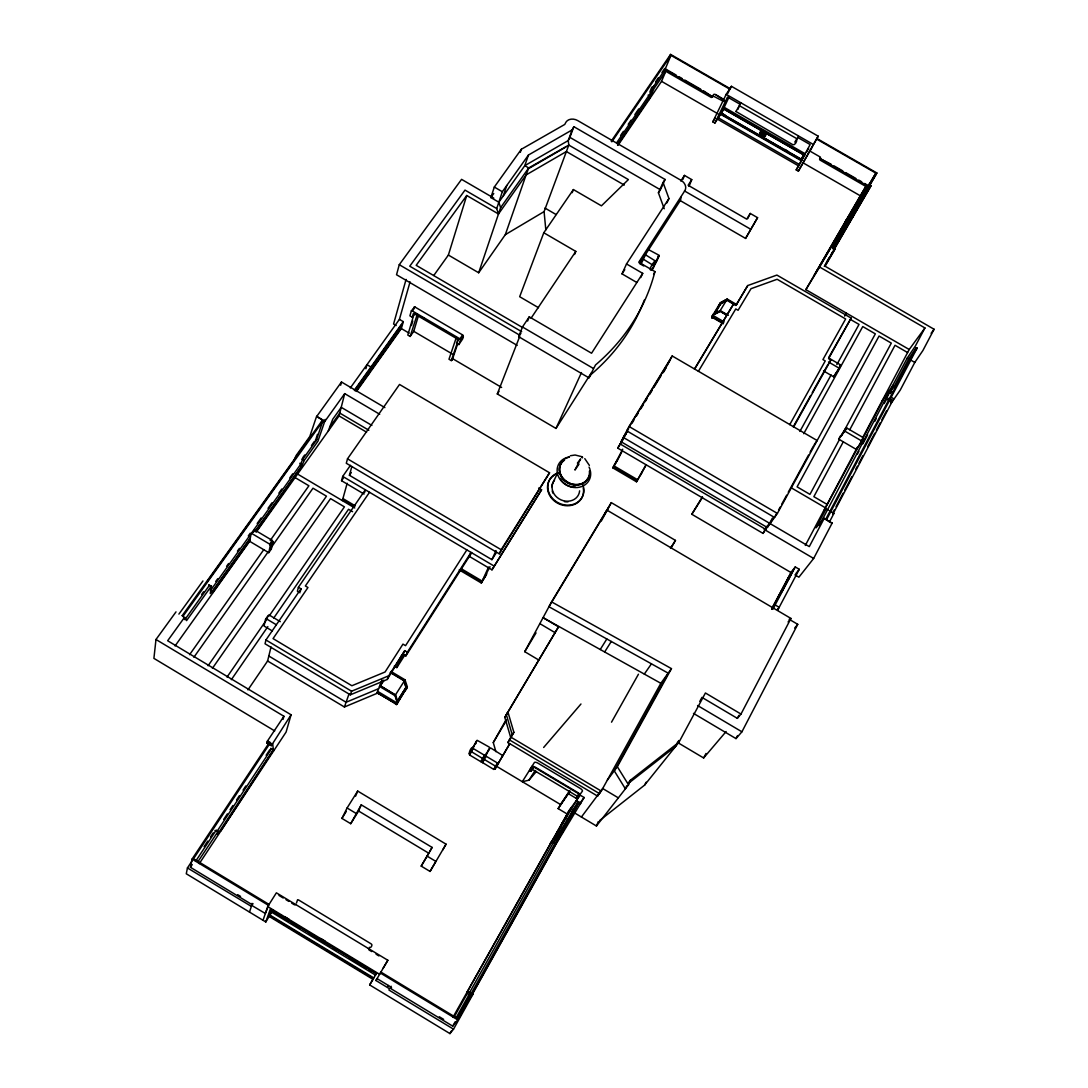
<?xml version="1.0" encoding="UTF-8"?>
<svg xmlns="http://www.w3.org/2000/svg" width="1088" height="1088" viewBox="0 0 1088 1088"><rect width="100%" height="100%" fill="white"/><g stroke="black" fill="none" stroke-linecap="round" stroke-linejoin="round"><path stroke-width="1.5" d="M175.998 611.878L155.978 639.499L283.914 716.271L267.308 741.268L266.859 742.995L271.306 745.674L272.721 743.961L273.496 751.155M779.443 594.728L779.362 595.653L782.83 589.886M202.939 580.978L178.908 614.108M250.294 538.07L212.337 591.274L210.27 593.572L211.439 585.983L186.551 620.636L184.688 617.114L167.661 640.75L291.081 714.789L286.09 732.074L199.281 863.641M155.978 639.499L153.911 658.376L274.706 730.918M217.505 834.265L218.226 831.137L197.662 862.09M220.714 831.069L273.401 750.026M249.655 541.307L251.056 534.113L254.714 529.978L272.272 540.423L272.925 541.742L271.347 548.991L268.75 552.677L249.655 541.307L175.059 645.946M192.032 860.989L187.435 867.938L186.279 873.773L265.785 921.958L273.251 909.731M252.008 903.353L251.423 904.25L190.427 867.299L192.073 859.085L269.702 741.962M268.75 552.677L270.314 545.442L272.925 541.742M214.962 830.416L215.832 830.933L216.403 830.062M212.337 591.274L210.678 590.281L300.41 464.644L302.6 459.53L316.309 440.341L322.66 421.505L321.844 421.029L182.186 615.658M280.296 621.67L269.28 615.087L268.233 615.468L265.567 619.33L264.03 626.022L272.367 630.999M254.878 531.638L302.002 465.582L304.205 460.482L317.9 441.279L324.605 421.722L344.706 393.625L379.685 414.256M364.494 492.646L365.337 489.804L298.411 587.262L300.995 588.812L265.934 639.975L265.037 643.783L350.336 694.824L387.246 679.456L404.763 650.651L407.361 652.202L405.865 655.914L403.281 654.378M271.021 646.938L267.607 661.001L247.942 689.887M412.27 317.22L413.29 313.725L414.12 313.657L457.055 338.83L457.708 339.701L456.538 343.182L458.918 344.583L460.564 339.701L460.02 338.898L412.162 310.842L411.359 310.855L409.904 315.833L412.27 317.22L415.018 313.358M458.918 344.583C459.721 342.244 465.365 337.498 462.618 334.927L414.814 306.925L411.359 310.855M340.68 385.22L341.482 382.01L384.866 407.592M256.17 532.182L339.048 415.915L344.706 393.625M298.411 587.262L297.391 591.246L299.975 592.783M300.315 591.45L300.995 588.812M365.894 368.737L366.982 364.684L370.94 367.01L369.104 373.755M493.789 198.098L461.57 179.357L399.269 264.697L396.535 274.747L517.167 345.386M364.072 494.061L341.55 480.719L342.72 476.408L350.458 465.31M347.507 458.823L346.297 463.27L499.297 553.806L549.549 472.777L399.527 384.458L347.507 458.823L501.16 549.726L499.297 553.806M271.306 745.674L291.081 714.789M342.353 500.616L347.181 483.262M496.427 552.486L491.912 559.654L349.411 475.279L351.846 466.521M406.069 279.412L393.584 324.006L396.168 325.53M283.03 719.413L283.914 716.271M350.35 387.899L399.418 319.369L410.067 281.846M356.483 391.462L401.336 328.562L403.322 321.654L399.418 319.369M413.372 309.509L414.12 306.979M414.338 312.963L407.81 335.077L410.149 336.437L413.753 331.337L418.418 315.71M411.427 325.543L412.774 320.974M410.149 336.437L417.248 314.446M433.786 275.468L448.378 255.054L466.725 195.5L498.481 213.982L526.089 174.937L528.727 167.933L568.793 145.071L628.388 179.588L601.433 205.836L573.403 189.57L543.782 232.764L519.67 296.711L538.492 307.7M249.478 912.084L251.722 905.406L265.336 913.485L268.614 905.434L192.073 859.085M317.478 434.384L316.037 438.831L316.839 439.321M320.878 423.994L321.844 421.029M448.378 255.054L478.679 272.762L500.616 207.645L498.834 202.205L490.865 197.567L494.306 187.054L521.342 149.274L564.754 124.44L565.978 122.128A8.758 6.909 21.5 0 1 577.769 120.618L680.816 180.214A8.962 7.113 25.1 0 1 684.76 190.849L638.778 262.208L654.935 271.606L653.589 274.421M498.481 213.982L496.713 208.556L502.33 191.733L528.455 155.026L572.166 129.894L573.852 126.684L665.067 179.466L660.402 189.774L569.894 137.374L573.852 126.684M503.254 195.99L506.777 185.49M520.322 152.32L521.342 149.274M455.668 336.94L456.198 337.81L448.99 359.244L451.316 360.618L457.382 342.72M457.885 341.238L458.66 338.953M452.186 360.019L457.708 343.754M263.024 920.285L267.716 906.535L276.379 892.826L387.845 960.269L379.603 974.304L267.716 906.535M528.455 155.026L524.797 165.648L498.834 202.205M782.313 589.302L781.551 591.532L786.991 582.039M266.057 921.155L265.785 921.958L270.314 909.133L376.475 973.42L369.662 984.926L449.956 1033.6L453.533 1029.18L473.13 993.942L471.648 995.806M478.679 272.762L505.322 234.654L526.089 174.937L566.386 151.545L624.254 185.069M267.444 660.906L344.42 706.996L349.112 693.654M783.605 587.656L784.421 585.344M350.336 694.824L351.601 691.22L388.674 675.825L404.763 650.651M783.673 586.745L782.843 589.084L786.257 583.44M270.898 911.771L375.469 975.079L376.339 973.597L271.796 910.33L270.898 911.771L269.756 914.954L373.782 977.922M270.667 913.512L271.796 910.33M644.667 254.252L655.003 260.753C644.898 273.115 653.97 272.272 654.405 264.058M485.18 756.01L482.174 762.348L493.694 769.379L494.958 769.189L498.413 763.3M781.565 590.73L780.722 593.082L784.135 587.438M495.026 769.08L502.71 755.562L490.987 748.136C487.234 747.17 488.186 756.201 484.405 755.208L473.171 748.49C472.26 744.641 467.854 753.195 469.649 755.018L480.91 761.736L482.161 761.396M641.58 258.862L642.709 258.699L640.533 263.881M642.682 258.794L653.439 265.513L657.002 260.386L658.254 255.966M562.455 823.902L562.877 822.732L561.299 825.302M786.638 581.155L785.699 583.698L789.222 577.837M572.166 129.894L568.222 140.57L568.793 145.071L544.082 211.616L545.822 229.84M785.93 582.488L784.965 585.099L788.514 579.17M563.856 821.386L564.318 820.162L561.911 824.078M328.168 431.188L332.724 419.247L341.238 407.334L371.892 425.422M563.992 821.141L564.482 819.876L562.047 823.834M788.27 578.068L787.222 580.829L790.867 574.736M381.997 679.986L376.815 693.437L344.42 706.996M379.358 693.899L377.495 693.301L377.767 692.607M572.206 192.671L573.403 189.57M644.286 300.125A259.107 211.793 16.5 0 1 591.124 374.394L588.934 377.835L518.677 336.709L522.458 326.985L529.271 316.826L591.559 353.233L642.722 273.36L626.525 263.949L668.943 198.533L663.082 182.498L665.067 179.466M591.178 373.102L555.982 428.427L497.298 393.951L519.724 336.437M682.856 179.479L684.461 175.399L691.75 179.615L689.03 186.374M387.246 679.456L388.674 675.825M527.639 321.014L529.271 316.826M394.305 666.087L396.834 667.597L401.717 655.316M574.546 254.483L575.81 251.41L543.782 232.764M626.647 785.781L625.382 788.841L614.258 770.821L668.182 673.159L548.937 606.737L608.464 507.878M573.39 812.219L596.442 826.01L628.538 784.802L630.414 780.205L678.994 742.179L705.418 692.988L740.996 714.054L790.949 618.446L606.846 510.054L604.017 515.263M355.613 796.117L357.694 791.071L446.053 844.166L442.68 850.014M390.32 672.602L404.355 680.979L406.014 687.398L396.535 702.671L397.052 701.42M651.712 87.598L649.89 91.922L650.624 92.344M596.442 826.01L598.264 821.617M394.686 703.066L396.222 704.494L402.519 694.28M395.066 702.943L377.087 692.743L396.685 704.466L397.406 702.739L394.985 695.654L379.522 686.419L383.534 680.299M397.188 703.664L397.909 701.937L395.488 694.851L380.038 685.617L395.338 695.205L397.052 701.583L396.535 702.671M653.575 86.278L649.958 93.949L616.542 142.963M648.829 99.838L649.958 97.131L617.481 144.826M405.974 687.303L405.484 688.5L406.327 689.017M669.283 57.528L670.589 54.4L730.13 88.631L727.79 93.405M651.508 88.006L652.242 88.427L665.067 69.442L670.97 55.352L729.79 89.162M453.914 1017.416L468.547 991.168M405.96 688.84L396.222 704.494M406.123 689.493L406.858 687.752L404.505 680.626L390.51 672.275M396.685 704.466L407.361 686.95L405.008 679.81L391.027 671.459M617.998 145.343L661.545 81.342L665.761 71.291L711.334 97.498L713.905 94.289M565.461 818.53L566.141 816.911L563.502 821.222M357.694 791.071L347.086 807.99L341.931 818.407L350.717 823.698L358.605 811.022L361.243 804.821L432.099 847.416L429.665 851.795M718.27 307.088L718.855 305.252M459.204 569.894L481.345 583.018L488.539 567.106M491.912 559.654L496.019 550.555M664.224 208.746L658.417 192.794L663.082 182.498M636.63 282.377L622.023 273.877L626.525 263.949M490.022 566.712L481.345 583.018M555.982 428.427L581.468 372.572M407.361 652.202L471.05 552.405L469.336 556.417L491.98 569.826L541.566 489.777L538.642 488.063M666.917 202.898L668.943 198.533M640.859 260.399L639.445 263.486L640.56 263.323M645.252 255.095L640.954 264.357L643.715 265.962M588.934 377.835L595.503 364.97A261.215 212.813 16.6 0 0 654.935 271.606M811.526 148.335L809.88 151.055L820.066 156.93L819.89 159.977L865.844 186.429L813.783 275.971M801.829 160.33L805.392 153.884L723.738 107.073L720.487 113.682L801.829 160.33L802.359 159.46M723.738 107.073L721.045 112.826L725.397 115.328M468.506 991.29L466.888 993.262L468.03 991.032M640.737 277.59L642.722 273.36M541.566 489.777L491.98 569.826M730.116 89.094L731.422 86.306L818.203 136.19L798.361 171.142L796.198 169.891L810.152 144.568L797.926 137.537M722.473 111.03L728.906 97.294M718.121 117.694L717.441 119.163L798.619 165.92L801.57 160.902L720.406 114.172L718.121 117.694L799.394 164.492M719.726 115.641L720.406 114.172M651.753 269.81L659.246 255.381L647.918 249.302M654.813 264.996L659.165 255.83M552.854 482.936L557.654 472.886M794.92 574.858L798.905 577.184L813.661 558.457L832.225 522.934M721.82 112.404L714.898 123.053L712.803 121.842L726.186 94.343L731.422 86.306M714.898 123.053L727.546 97.063L739.867 104.149M747.687 218.634L750.244 213.438L757.574 217.668L745.579 238.422L679.986 200.45M357.014 389.885L359.135 385.655L357.163 387.138M350.717 823.698L361.243 804.821M358.741 387.464L360.944 383.112L358.754 384.921M471.675 995.479L556.118 843.948L584.134 797.518L579.727 794.879L582.447 791.098A3.672 1.387 30 0 0 580.489 788.569L537.717 763.028A3.658 1.387 30.6 0 0 534.439 762.43L522.308 781.687L528.945 780.191L536.438 771.406M578.204 463.638L577.415 463.107L580.652 458.891L574.926 470.043L578.993 464.154M693.478 713.374L736.005 738.602L737.569 735.583M736.005 738.602L741.921 731.802L797.749 624.335L789.154 619.276M569.894 137.374L568.222 140.57L524.797 165.648L528.727 167.933L500.616 207.645M769.094 523.586L763.069 533.406L617.739 448.134L626.062 433.894M803.733 433.69L862.757 326.563L875.337 333.866L777.39 513.414L767.298 527.503L621.085 441.742L629.054 426.496L672.194 355.966L817.129 440.518L814.164 444.72M699.774 701.461L701.964 697.394L737.338 718.352L738.888 715.374M829.396 522.036L833.911 513.454L829.763 511.02M816.014 272.272L831.572 246.391L835.298 248.54L825.098 266.234L934.089 329.256L922.923 350.486L914.79 362.426L900.238 390.102L891.861 402.166L832.891 514.121L833.911 513.454M641.662 472.994L636.494 481.78L612.857 467.894L622.717 449.208M663.83 371.824L666.182 367.35L662.687 373.075M666.903 365.976L672.194 355.966M616.95 461.176L621.71 452.159M777.634 610.246L799.272 569.296L795.26 566.943L790.949 572.519L771.65 608.886M825.765 519.18L916.354 347.684L917.143 348.078L826.567 519.656M677.348 742.356L703.637 757.969L706.003 753.467M832.891 512.693L834.469 509.701M836.046 506.695L843.159 493.204M844.737 490.212L851.85 476.721M855.794 469.227L857.385 466.222M858.962 463.23L862.906 455.722M867.653 446.733L874.766 433.242M876.343 430.236L880.287 422.742M881.878 419.75L886.611 410.747M890.569 403.254L892.146 400.262M251.274 906.331L187.435 867.938M805.31 545.442L857.385 447.236M862.512 437.92L909.214 349.506L924.936 327.95L819.631 267.036L805.868 289.639L909.214 349.506M861.138 441.483L884.313 397.773L892.568 385.778L907.256 358.061L915.334 346.093L924.936 327.95M861.587 442.258L863.233 437.621L847.062 428.21L845.702 428.59L838.658 439.13L856.242 449.385L861.587 442.258L863.233 437.621M772.806 609.334L795.26 566.943M887.686 395.066L819.278 525.463M889.277 393.203L892.201 387.668M857.358 454.24L858.935 451.262M862.879 443.795L867.612 434.86M874.711 421.437L876.289 418.458M884.177 403.553L887.495 397.623L885.251 396.318M916.382 347.643L908.738 358.918L893.996 386.757L887.74 395.284M745.579 238.422L757.574 217.668M838.658 439.13L847.062 428.21M843.268 441.823L813.865 496.672L827.07 504.397M849.769 429.719L895.03 345.277L907.61 352.553M469.282 753.698L477.142 740.289L489.233 747.089C491.953 749.877 483.439 753.44 486.173 756.255L497.529 763.042L498.753 762.674M538.601 659.926L524.742 651.685L551.562 601.868L611.306 502.642L675.458 540.396L671.146 547.917M469.649 755.018L473.171 748.49M839.433 439.579L809.962 494.374L797.096 486.853L879.063 336.029L891.303 343.114L841.16 436.37L840.385 435.921M843.962 431.814L845.702 428.59M678.762 740.547L675.634 746.395L628.578 783.238M599.583 820.57L644.586 785.128L646.177 782.19M723.33 323.802L711.702 317.043L713.293 314.201L720.229 310.583L728.389 315.316M713.524 318.267L711.783 317.846L712.762 316.173M601.27 521.07L611.306 502.642M718.665 305.551L720.256 302.722L727.192 299.05L736.671 304.558M720.637 303.756L714.816 313.521M806.453 152.334L808.602 148.376M770.141 523.532L772.562 519.098M776.941 512.992L774.506 517.439L626.783 430.848L669.814 360.495M778.559 510.014L780.178 507.049M781.796 504.084L786.651 495.176M788.27 492.211L808.506 455.11M810.125 452.146L813.362 446.216M763.069 533.406L767.094 526.048M767.298 527.503L769.23 523.967M770.046 522.485L772.48 518.024M607.376 780.055L617.331 766.7L671.459 668.63L551.562 601.868M823.521 370.926L833.598 376.788L840.412 366.194L840.317 364.766L828.77 358.047M833.598 376.788L838.698 369.294L840.317 364.766M838.698 369.294L840.412 366.194M380.487 356.973L383.547 351.438L380.283 354.742M712.871 95.866L723.792 101.524M456.28 1017.552L470.356 992.256L468.914 994.908M510.748 737.678L504.818 717.414L507.892 711.906L513.876 732.292L507.878 742.56L597.543 796.076L598.944 793.546M600.807 791.044L599.406 793.587L509.429 739.881M799.884 431.433L831.096 374.952M836.849 364.548L859.03 324.414L850.408 319.423M597.543 796.076L601.283 791.085L660.851 683.291L671.459 668.63M798.361 171.142L818.203 136.19M793.519 427.23L830.878 360.006L828.566 358.659L851.142 318.09L776.9 275.074L747.742 285.559L736.1 304.953L733.802 303.606L694.62 369.104M793.329 426.686L810.642 395.529M812.287 392.564L827.968 364.371M388.946 345.1L392.102 339.429L388.81 342.802M636.494 481.78L646.027 464.698M640.533 475.021L646.272 464.739M480.787 761.682L484.405 755.208M571.2 807.622L554.962 836.495L569.228 810.342L580.108 795.301A3.672 1.374 30.1 0 0 578.136 792.771L535.31 767.19A3.658 1.374 30.6 0 0 532.046 766.591L529.584 770.494L530.862 771.27L533.365 767.38A2.149 0.802 30.6 0 1 534.997 767.679L577.796 793.247A2.149 0.816 30.1 0 1 578.789 794.512L576.096 798.293L579.061 793.71M575.878 801.734L551.752 841.323L466.752 992.678M557.695 832.402L560.946 826.594M571.458 807.772L565.162 818.258M575.919 801.652L578.952 796.266M469.826 992.12L555.342 838.998L577.606 802.794L578.503 803.338L573.09 811.784M572.193 811.254L573.757 808.452M390.116 988.19L452.744 1026.147L455.192 1021.768M563.394 828.063L566.617 822.27M449.956 1033.6L451.602 1030.649M452.744 1026.147L457.776 1019.891L579.183 802.114L578.286 801.57L457.341 1018.368L380.909 972.074M789.725 424.66L825.248 360.93L822.936 359.584L845.621 318.961L777.145 279.276L751.006 288.701L738.086 310.284L735.774 308.938L698.36 371.375M828.866 357.258L851.142 318.09M384.975 350.69L388.239 344.855L384.118 349.384M386.866 348.024L390.089 342.258L386.118 346.582M389.749 343.971L393.013 338.164L390.102 340.993M747.742 285.559L736.032 305.374M495.897 751.658L493.272 742.56L506.124 719.644M844.655 316.091L846.342 313.086M452.934 1017.307L569.228 810.342M382.214 354.552L385.533 348.636L381.616 352.879M391.082 342.122L394.359 336.274L391.802 338.626M504.818 717.414L558.525 626.824L543.062 617.658L660.851 683.291M482.542 762.715L486.173 756.255M566.766 813.756L558.144 808.602L569.446 790.894M558.144 808.602L569.758 791.71M611.524 722.174L638.452 674.206M446.053 844.166L430.046 871.434L421.206 866.116L432.099 847.416M670.847 547.944L672.275 545.442M790.949 572.519L691.805 514.27L702.318 496.985M805.868 289.639L865.844 186.429M819.631 267.036L831.572 246.391M529.584 770.494L531.964 766.36M832.429 247.343L851.02 215.125L853.169 216.362L871.026 185.735L868.632 184.348M543.646 747.483L580.965 704.004M850.762 215.533L875.854 173.128L816.558 139.033M833.095 247.153L875.854 173.128M530.862 771.27L533.691 766.618M832.946 248.023L851.714 215.533M816.884 138.489L876.874 172.978L851.482 215.954M833.014 248.948L876.874 172.978M831.912 253.232L853.155 216.39M826.472 262.453L829.002 258.046M830.688 255.122L832.388 252.185M834.918 247.792L871.026 185.735M824.378 266.302L830.239 256.129M430.046 871.434L435.88 861.397L426.972 856.052M493.694 769.379L497.42 762.974M509.592 743.974L496.577 766.306L560.456 804.494L569.976 790.976M502.221 756.663L509.578 744.042M391.258 986.299L390.266 987.958L391.571 987.822M894.88 387.002L894.431 387.709L892.133 386.458M372.953 979.322L373.374 978.588L269.525 915.661L269.239 916.477L372.953 979.322L369.662 984.926M376.938 361.95L381.058 354.933L378.053 357.884M453.533 1029.18L389.014 990.08L389.191 988.557L375.945 980.506L377.046 978.615L389.953 986.435M507.878 742.56L513.876 732.292M375.945 980.506L380.365 973.012L457.776 1019.891M493.272 742.56L506.151 720.868M421.206 866.116L428.849 853.264L358.605 811.022M383.112 968.238L387.845 960.269M558.525 626.824L506.355 714.666L512.312 734.998M819.536 159.134L820.202 158.032M694.457 369.036L733.802 303.606M524.742 651.685L536.044 632.89M476.68 740.683L471.104 751.509L482.705 758.513L483.97 758.173L484.242 759.424L495.543 766.197L496.89 765.898M819.822 158.712L820.529 157.474M712.912 314.826L719.848 311.209L726.58 300.111L735.774 305.456M719.889 303.321L727.192 299.05M824.514 266.41L835.298 248.54M553.466 842.357L558.443 834.768L559.341 835.312M796.198 169.891L798.619 165.92M711.702 317.043L719.005 304.939L719.753 305.361L720.501 303.892L726.58 300.111M711.783 317.846L719.222 305.47M714.734 313.412L720.501 303.892L725.791 301.104M845.308 221.49L847.09 218.552M617.209 460.469L613.931 465.854L637.622 479.767M612.857 467.894L617.481 460.142M563.625 821.005L566.345 816.53L560.347 826.866M628.578 428.862L623.329 437.444L809.295 546.611L824.255 518.296L816.014 527.843L826.05 508.844L825.058 509.538M632.074 423.137L633.828 420.281M636.453 415.983L638.194 413.127M640.818 408.83L643.443 404.546M645.198 401.69L646.938 398.82M649.563 394.536L652.188 390.238M653.942 387.382L660.933 375.931M621.085 441.742L627.286 431.596M617.739 448.134L623.846 438.151M750.244 213.438L746.735 219.15L688.119 185.259L691.75 179.615M559.001 829.274L560.551 826.771M387.627 986.694L388.375 985.483M341.931 818.407L346.324 811.39M600.236 649.522L606.818 638.982M501.16 549.726L549.549 472.777M486.798 573.811L482.202 581.114L461.407 568.793M486.377 574.763L481.78 582.066L460.999 569.758M604.656 651.97L611.293 641.471M394.985 695.654L404.355 680.979M404.505 680.626L405.008 679.81M404.246 691.56L406.626 688.69M691.805 514.27L702.59 497.189M670.48 548.27L675.458 540.396M405.865 655.914L471.702 552.718M252.43 904.536L253.014 903.611M466.834 549.916L405.552 645.674L402.954 644.123L385.084 671.99L351.886 685.739L273.047 638.602L307.958 587.506L305.374 585.97L369.526 492.279M380.419 685.916L383.928 680.422M377.495 693.301L378.257 692.104M398.779 662.714L404.233 654.187M396.834 667.597L404.967 654.854M528.945 780.191L535.174 770.426M568.235 819.373L569.854 816.843M639.676 263.609L679.932 201.076A8.894 7.086 25.1 0 0 680.898 197.431M680.802 181.043L684.461 175.399M622.023 273.877L624.784 269.634M885.795 398.63L886.734 397.174M341.482 382.01L316.404 416.881L309.794 436.492L296.045 455.654L293.869 460.768L262.222 504.873M712.803 121.842L715.401 117.844M658.417 192.794L659.736 190.781M712.504 97.022L712.98 96.288M714.843 94.207L724.472 100.477M711.919 96.41L703.623 90.902M190.427 867.299L192.25 864.538M204.095 846.641L207.74 841.133M210.474 836.998L213.207 832.864M195.582 861.342L215.9 830.634M223.666 819.482L227.351 813.906M230.126 809.717L232.9 805.528M236.586 799.938L239.36 795.75M243.046 790.16L245.82 785.971M266.125 755.262L269.824 749.673M216.988 831.409L271.578 748.775M497.298 393.951L499.025 391.34M270.518 742.546L193.555 858.718L269.185 904.522M828.689 363.283L830.878 360.006M518.677 336.709L520.934 333.322M531.039 318.24L575.81 251.41M473.144 747.266L473.851 746.817M910.438 357.952L917.143 348.078M617.794 144.065L650.42 96.138L654.078 88.454L665.761 71.291M655.588 81.858L658.322 77.846M661.966 72.502L664.7 68.503L676.233 75.14M620.582 135.524L623.438 131.335M628.211 124.331L631.081 120.129M634.902 114.539L638.724 108.936M611.211 141.195L670.589 54.4M611.837 141.821L670.97 55.352M231.35 679.674L267.852 626.606M273.618 618.229L348.541 509.279L352.566 511.673M451.316 360.618L452.649 358.686L501.622 387.437M265.567 619.33L269.28 615.087M459.911 338.844L462.618 334.927M227.025 677.09L267.444 618.487M269.375 615.686L344.434 506.845L330.562 498.617L212.418 668.331M460.55 339.769L463.257 335.852M349.411 475.279L351.329 472.505M644.314 674.07L651.44 663.83M208.094 665.734L326.454 496.182L312.99 488.199L270.518 548.502L271.347 548.991M341.55 480.719L343.414 478.026M270.314 545.442L269.661 544.122L272.272 540.423M193.909 657.247L267.92 552.187M189.598 654.663L263.745 549.698M270.205 540.532L308.897 485.778L295.093 477.591M412.27 310.896L415.031 307.034M250.145 538.818L212.731 591.26L212.473 592.865L249.818 540.478M255.694 531.039L301.458 466.874L256.333 531.352M329.678 427.217L339.769 413.073L368.832 430.222M302.75 457.694L304.694 454.988M311.481 445.495L314.391 441.415M215.75 581.495L217.722 578.734M226.603 566.304L228.575 563.543M237.442 551.126L239.428 548.366M248.295 535.935L250.267 533.174M257.176 523.518L261.12 517.997M268.029 508.327L271.973 502.806M278.882 493.15L281.833 489.002M289.734 477.958L292.686 473.824M490.865 197.567L493.748 193.528M251.056 534.113L254.714 529.978M354.334 390.252L403.322 321.654M206.842 582.08L238.49 537.962M240.462 535.201L249.37 522.798M251.342 520.037L260.25 507.634M322.66 421.505L183.056 616.175L184.865 619.63L209.454 585.262L211.48 586.078M323.258 422.117L325.203 419.41M201.62 594.51L203.565 591.777M324.89 421.274L316.758 416.337M466.725 195.5L416.187 265.322L522.458 327.474M656.132 260.59L655.003 260.753M554.69 836.346L556.893 833.857M550.27 843.35L551.412 841.772M579.251 804.195L584.134 797.518M208.61 584.759L211.004 586.459M647.945 249.315L647.877 248.567M931.11 333.295L934.089 329.256M882.178 400.819L883.429 399.133M890.038 393.638L891.779 391.286M863.301 439.008L860.363 442.938L823.575 511.346M581.4 817.02L602.698 788.528L618.351 797.871M628.048 783.238L630.414 780.205M795.79 573.743L799.272 569.296M468.289 994.881L468.887 994.133M771.732 609.266L775.132 604.928L779.185 607.322L777.471 609.47M644.586 785.128L678.994 742.179M788.093 621.955L790.949 618.446M794.648 628.062L797.749 624.335M266.859 742.995L268.274 741.295M703.637 757.969L726.118 731.53M737.338 718.352L740.996 714.054M356.633 389.15L354.688 390.619L369.158 370.342L368.07 374.381L356.116 391.15L358.224 386.934L356.279 388.389M715.115 314.024L720.501 311.331M505.322 234.654L544.082 211.616M528.346 168.762L565.828 147.057M217.532 834.278L273.346 749.836L270.749 748.272M475.252 743.648L476 743.58M378.651 688.663L346.079 702.263L268.818 656.01M570.37 455.736L575.09 455.015L581.849 456.688M794.784 142.106L798.456 136.558L797.994 135.646M741.322 103.061L740.357 103.142L737.922 109.358M369.39 947.335C370.981 948.627 373.089 944.479 371.117 943.854L298.506 899.926L297.595 899.722L296.466 903.04M723.18 107.93L804.862 154.754M726.186 94.343L813.212 144.405M716.054 94.901L723.357 99.103M679.116 76.799L681.999 78.458M684.882 80.118L700.74 89.243M831.15 164.234L820.651 158.916L867.952 186.13M834.061 165.906L842.778 170.925M845.689 172.598L855.875 178.446M858.772 180.118L861.682 181.791M864.593 183.464L868.958 185.98M665.067 69.442L712.64 96.818M723.806 109.113L803.583 154.85L801.23 159.174L721.711 113.574M760.24 135.306L763.15 136.979M784.924 149.464L787.834 151.137M661.545 81.342L717.998 113.846M803.325 162.982L860.2 195.731M652.079 86.972L652.814 87.394M854.719 209.018L856.882 210.256M854.121 210.052L856.27 211.29M648.135 95.132L648.87 95.54M851.306 214.662L853.454 215.9M850.707 215.696L852.842 216.92M684.474 190.93L750.557 229.16M907.256 358.061L908.738 358.918M909.486 359.353L914.79 362.426M892.772 385.41L895.03 386.716M726.825 299.662L736.304 305.17M886.258 394.414L888.502 395.719M891.154 397.256L893.819 398.806M828.485 361.991L838.603 367.866M888.828 398.385L892.813 400.71M884.313 397.773L886.543 399.078M887.876 399.84L891.861 402.166M544.952 208.066L556.05 214.513M721.956 312.174L726.308 314.704M719.848 311.209L726.648 315.153M494.306 187.054L502.33 191.733M712.681 315.248L724.2 321.953M712.422 315.806L713.17 316.241M711.933 316.635L723.438 323.326M496.713 208.556L464.998 190.101L409.768 266.193L521.669 331.677M845.335 431.433L861.519 440.871M522.458 326.985L593.314 368.424M791.03 487.682L825.302 507.742M825.656 508.762L828.376 510.218M399.269 264.697L519.425 335.022M832.211 523.151L824.187 518.446L832.116 523.342M629.054 426.496L777.39 513.414M421.94 317.166L424.864 318.879M442.408 329.161L446.787 331.731M619.97 443.877L765.884 529.475M764.13 529.394L813.661 558.457M295.786 904.563L294.535 904.849L291.706 903.135M413.753 331.337L452.526 354.103M401.336 328.562L409.17 333.159M613.387 466.874L637.051 480.774M339.048 415.915L366.574 432.181M316.608 416.527L324.822 421.382M315.357 440.069L316.173 440.545M342.72 476.408L493.775 565.869M301.784 459.054L304.205 460.482M299.785 463.298L302.206 464.726M300.41 464.644L302.002 465.582M697.585 705.527L741.921 731.802M342.924 498.562L355.354 505.92M342.638 499.596L353.668 506.124M297.595 474.069L354.756 507.974M539.838 623.628L555.206 632.74M252.076 533.664L269.661 544.122M510.979 737.202L601.283 791.085M532.059 769.202L577.266 796.198M568.575 793.791L577.388 799.054M576.368 800.89L580.774 803.542M266.614 618.95L276.27 624.716M210.256 590.254L211.915 591.246M377.631 691.329L397.392 703.174M377.21 692.417L396.821 704.14M565.61 817.809L569.99 820.42M265.934 639.975L351.601 691.22M553.833 837.869L556.458 839.433M182.186 615.645L183.056 616.162M551.752 841.323L554.363 842.901M267.308 741.268L271.769 743.961M347.086 807.99L355.953 813.321M470.002 992.963L470.941 993.534M278.95 895.424L283.206 897.994M286.035 899.708L288.864 901.422M368.859 949.838L371.742 951.578M376.067 954.19L378.95 955.93M284.77 916.722L289.095 919.333M320.77 938.522L325.094 941.134M272.612 911.146L288.687 920.978M291.407 922.529L294.426 924.46M297.201 926.024L300.179 927.942M308.761 933.028L324.618 942.738M327.502 944.479L330.453 946.152M333.254 947.961L336.233 949.661M349.248 957.535L360.822 964.539M363.446 966.226L366.602 968.034M369.199 969.707L372.069 971.448M439.307 1016.75L443.646 1019.374M237.687 894.676L240.557 896.417M368.37 948.491L369.158 949.266M582.23 457.572L581.998 457.422A15.531 1.129 -56.5 0 1 582.488 457.749M584.786 458.633L589.383 465.406M617.331 766.7L628.538 784.802M397.025 701.488L406.014 687.398L403.77 680.626M322.619 941.95A3.495 0.925 31.7 0 1 324.183 942.861M322.483 941.61A4.366 1.17 31.7 0 1 324.442 942.752M587.846 478.53A15.327 13.301 26.2 0 1 565.216 481.494A15.327 13.301 26.2 0 1 564.55 460.129M589.41 471.077A15.341 13.314 26.2 0 1 569.527 483.249A15.341 13.314 26.2 0 1 563.897 460.21M590.403 471.022A17.218 14.946 26.2 0 1 577.456 487.506A17.218 14.946 26.2 0 1 557.6 474.15A17.218 14.946 26.2 0 1 569.459 456.933M589.043 467.092A17.218 14.946 26.2 0 1 590.077 469.69M575.457 487.057A14.334 12.458 26.2 0 1 560.238 478.407M583.263 487.873A18.482 16.13 26.3 0 1 571.839 505.254A18.482 16.13 26.3 0 1 549.957 495.938A18.482 16.13 26.3 0 1 553.901 475.374M555.138 474.613A18.482 16.13 26.3 0 1 557.858 473.443M582.733 484.405A18.482 16.143 26.3 0 1 572.628 504.533A18.482 16.143 26.3 0 1 549.304 493.53A18.482 16.143 26.3 0 1 558.158 472.831M579.618 490.851A14.144 12.349 26.3 0 1 561.204 499.963A14.144 12.349 26.3 0 1 554.513 480.175M568.058 501.799A14.13 12.335 26.3 0 1 564.454 501.609M553.058 493.272A14.13 12.335 26.3 0 1 552.228 491.123M551.793 486.703A14.13 12.335 26.3 0 1 552.568 483.548M589.9 470.696A15.626 13.559 26.2 0 1 583.726 482.8A15.626 13.559 26.2 0 1 568.548 482.705L565.134 480.447A15.626 13.559 26.2 0 1 564.781 459.095M565.828 458.456A15.626 13.559 26.2 0 1 569.323 457.096M735.923 111.479L792.907 144.745C795.26 145.506 798.007 139.958 796.307 138.394L739.378 105.658L735.923 111.479M371.974 366.384L370.872 370.45L400.37 329.093L401.554 324.958L371.974 366.384M765.136 135.13L760.39 132.736A2.693 1.782 32.2 0 1 763.3 132.45A2.693 1.782 32.2 0 1 765.136 135.13M723.656 108.827L721.426 113.601L801.366 159.446L803.882 154.822L723.656 108.827M790.69 573.512L772.874 607.118L793.274 570.18L790.69 573.512M764.769 135.796L764.66 135.918A2.693 1.782 32.2 0 1 761.777 135.674A2.693 1.782 32.2 0 1 760.226 133.185L764.769 135.796M759.846 134.246A3.373 2.23 32.2 0 0 765.163 136.354A3.373 2.23 32.2 0 0 763.055 131.852A3.373 2.23 32.2 0 0 759.846 134.246"/></g></svg>
